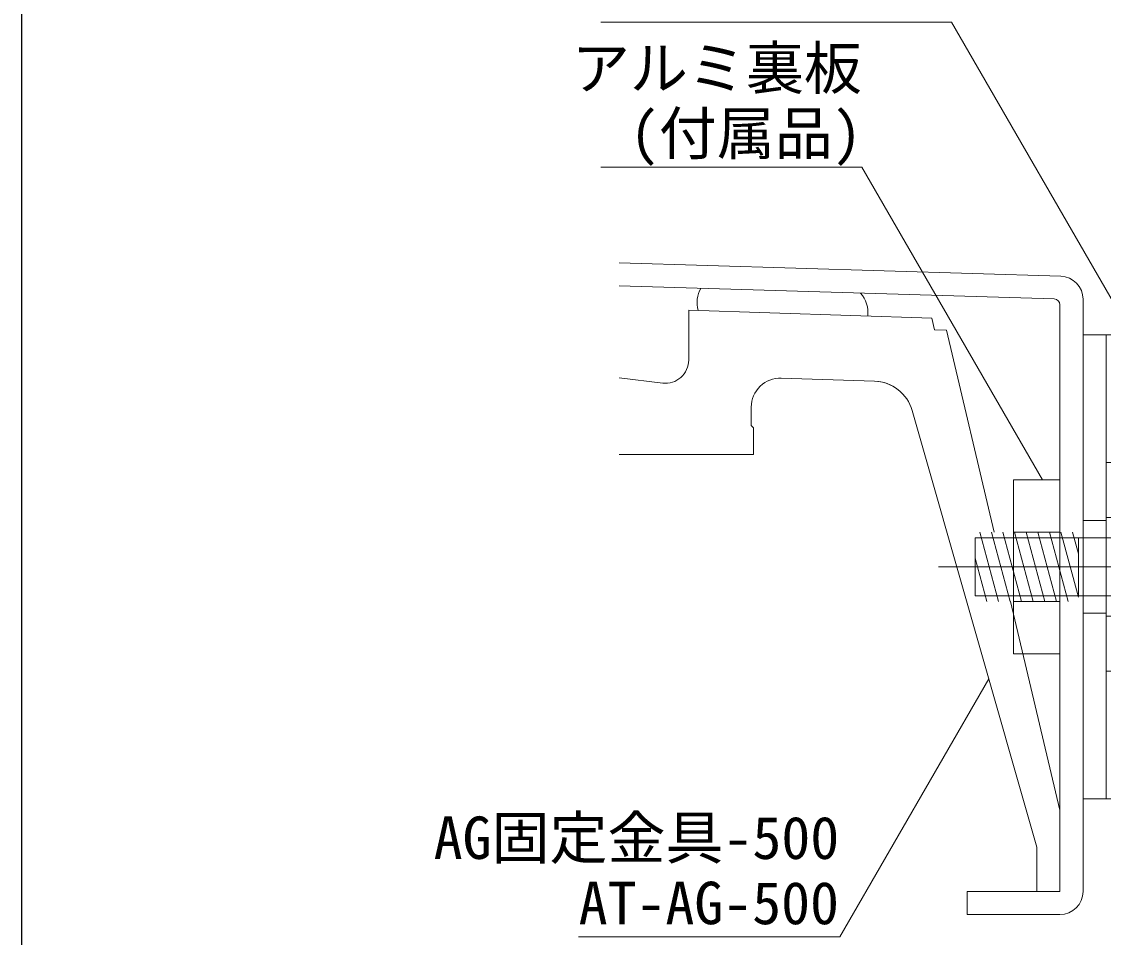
# Model space of a CAD drawing. Units: millimetres on the paper, enlarged 4 times, with parts at other scales. Extents: x -728 to 752, y -514 to 534.
# Drawn here: x -728 to -541.5, y -404.2 to -246.3 of the extents above; entities that cross this region are included whole.
import ezdxf
from ezdxf.enums import TextEntityAlignment as Align

# ---------------------------------------------------------------- set-up
doc = ezdxf.new("R2010")
doc.units = ezdxf.units.MM
doc.header["$LTSCALE"] = 4
for name, pattern in [('CHAIN2', [12, 9, -1, 1, -1]), ('DASHED1', [1.8, 1.2, -0.6]), ('DASHED2', [3, 2, -1])]:
    doc.linetypes.add(name, pattern=pattern)
for name, color, linetype, lineweight in [('0-B_B', 4, 'Continuous', 9), ('1-1_1', 4, 'Continuous', 9), ('1-2_2', 7, 'Continuous', 9), ('1-B_B', 7, 'Continuous', 9), ('2-0_0', 4, 'Continuous', 9), ('2-4_4', 4, 'Continuous', 9), ('2-5_5', 7, 'DASHED2', 9), ('2-A_A', 7, 'Continuous', 9), ('2-B_B', 7, 'Continuous', 9)]:
    doc.layers.add(name, color=color, linetype=linetype, lineweight=lineweight)
doc.layers.add('1-4_4', color=7, linetype='Continuous')
doc.styles.add('ＭＳ ゴシック', font='')
doc.styles.get('ＭＳ ゴシック').set_extended_font_data('MS Gothic')

# ---------------------------------------------------------------- blocks, each defined once
blk = doc.blocks.new('ジョイントPL S')
at = {"layer": '2-4_4', "color": 2, "lineweight": 20}
blk.add_line((36, 20), (2, 20), dxfattribs=at)
at = {"layer": '2-4_4'}
for p, q in [((15.45, 19.999), (15.45, -20)), ((19.584, 19.999), (19.584, -20)), ((24.584, 19.999), (24.584, -20)), ((28.583, 19.999), (28.583, -20)), ((31.583, 19.999), (31.583, -20)), ((33.584, 19.999), (33.584, -20)), ((34.583, 19.999), (34.583, -20)), ((35.084, 19.999), (35.084, -20)), ((35.585, 19.999), (35.585, -20))]:
    blk.add_line(p, q, dxfattribs=at)
at = {"layer": '2-4_4', "linetype": 'DASHED1'}
for p, q in [((2, 4), (0, 4)), ((2, -4.001), (0, -4.001))]:
    blk.add_line(p, q, dxfattribs=at)
at = {"layer": '2-4_4', "color": 2, "lineweight": 20}
for points in [[(0, 20), (0, -20), (2, -20)], [(0, 20), (2, 20), (2, -20)], [(36, 20), (36, -20), (2, -20)]]:
    blk.add_lwpolyline(points, dxfattribs=at)
blk = doc.blocks.new('裏板 左 S')
at = {"layer": '2-4_4', "color": 2, "lineweight": 20}
for p, q in [((-4, 7.5), (-4, -7.5)), ((0, 7.5), (-4, 7.5)), ((0, 7.5), (0, -7.5)), ((0, -7.5), (-4, -7.5))]:
    blk.add_line(p, q, dxfattribs=at)
at = {"layer": '2-4_4', "linetype": 'DASHED1'}
for p, q in [((-4, 3), (0, 3)), ((-4, -3), (0, -3))]:
    blk.add_line(p, q, dxfattribs=at)
blk = doc.blocks.new('セムスM6_14 S')
at = {"layer": '2-5_5', "color": 4, "linetype": 'CHAIN2'}
blk.add_line((0, -14.45), (0, 8.532), dxfattribs=at)
at = {"layer": '2-5_5', "linetype": 'Continuous'}
for p, q in [((-6.1, 2.7), (6.1, 2.7)), ((-6.1, 1.2), (-6.1, 2.7)), ((6.1, 1.2), (6.1, 2.7)), ((-9, 0), (-9, 1.2)), ((-6.5, 1.2), (6.5, 1.2)), ((6.1, 1.2), (-6.1, 1.2)), ((-9, 0), (9, 0))]:
    blk.add_line(p, q, dxfattribs=at)
at = {"layer": '2-5_5', "color": 4}
for p, q in [((-3, 1.2), (-3, 2.7)), ((-2.5, 2.7), (-2.5, -2)), ((2.5, 2.7), (2.5, -2)), ((3, 1.2), (3, 2.7)), ((-4.25, 0), (-4.25, 1.2)), ((4.25, 0), (4.25, 1.2))]:
    blk.add_line(p, q, dxfattribs=at)
at = {"layer": '2-5_5', "linetype": 'Continuous'}
blk.add_lwpolyline([(9, 0), (9, 1.2), (-9, 1.2)], dxfattribs=at)
at = {"layer": '2-A_A'}
blk.add_line((-2.5, -2.4), (2.5, -2.4), dxfattribs=at)
at = {"layer": '2-B_B'}
for p, q in [((-5, 6.7), (-5.75, 6.267)), ((-5.75, 6.267), (-5.75, 3.133)), ((-2.863, 6.267), (-2.863, 3.133)), ((2.863, 6.267), (2.863, 3.133)), ((5.75, 6.267), (5.75, 3.133)), ((-5, 2.7), (-5.75, 3.133)), ((-1.105, -2.4), (-3, -2.908)), ((2.627, -2.4), (-3, -3.908)), ((-2.5, -2), (-2.5, -11.3)), ((2.5, -2), (2.5, -11.3)), ((3, -3.3), (-3, -4.908)), ((3, -4.3), (-3, -5.908)), ((3, -5.3), (-3, -6.908)), ((3, -6.3), (-3, -7.908)), ((3, -7.3), (-3, -8.908)), ((3, -8.3), (-3, -9.908)), ((3, -9.3), (-3, -10.908)), ((3, -10.3), (-0.732, -11.3)), ((-2.5, -11.3), (2.5, -11.3))]:
    blk.add_line(p, q, dxfattribs=at)
for points in [[(-5, 6.7), (5, 6.7), (5.75, 6.267)], [(-5, 2.7), (5, 2.7), (5.75, 3.133)]]:
    blk.add_lwpolyline(points, dxfattribs=at)
for centre, radius, start, end in [((-4.578, 3.294), 3.432, 60.02654, 97.06213), ((0, -2.983), 9.683, 72.80074, 107.19934), ((4.578, 3.294), 3.432, 82.93787, 119.97346), ((-4.578, 6.106), 3.432, 262.93787, 299.97346), ((0, 12.383), 9.683, 252.80066, 287.19926), ((4.578, 6.106), 3.432, 240.02654, 277.06213)]:
    blk.add_arc(centre, radius, start, end, dxfattribs=at)
blk = doc.blocks.new('Hikidasimoji')
at = {"layer": '0-B_B'}
blk.add_line((-72, 0), (0, 0), dxfattribs=at)

msp = doc.modelspace()

# ---------------------------------------------------------------- linework, layer by layer
at = {"layer": '1-1_1', "color": 3, "lineweight": 15}
for p, q in [((-625.002, -287.878), (-548.852, -290.157)), ((-549.97, -294.095), (-625.002, -291.854)), ((-545.002, -396.303), (-545.002, -294.155)), ((-549, -396.303), (-549, -295.093)), ((-549, -396.303), (-565, -396.303))]:
    msp.add_line(p, q, dxfattribs=at)
msp.add_lwpolyline([(-549, -400.303), (-565, -400.303), (-565, -396.303)], dxfattribs=at)
for centre, radius, start, end in [((-549, -294.155), 4, 0, 87.8522), ((-550, -295.093), 1, 0, 88.2888), ((-549, -396.303), 4, 270.00011, 359.99976)]:
    msp.add_arc(centre, radius, start, end, dxfattribs=at)
at = {"layer": '1-2_2'}
for p, q in [((-613, -304.644), (-613, -296.011)), ((-571.071, -297.406), (-613, -296.011)), ((-560.317, -334.303), (-568.525, -299.491)), ((-617.472, -308.616), (-625.002, -307.722)), ((-580.965, -308.283), (-597.034, -307.748)), ((-574.465, -313.36), (-553, -388.678)), ((-601.8, -320.947), (-625.002, -320.947)), ((-549, -382.303), (-557.488, -346.303)), ((-549, -382.303), (-549, -396.303)), ((-553, -388.678), (-553, -396.303)), ((-553, -396.303), (-549, -396.303))]:
    msp.add_line(p, q, dxfattribs=at)
for points in [[(-568.525, -299.491), (-570.596, -299.423), (-571.071, -297.406)], [(-602.2, -312.746), (-602.2, -315.947), (-601.8, -316.347), (-601.8, -320.947)]]:
    msp.add_lwpolyline(points, dxfattribs=at)
for centre, radius, start, end in [((-606.831, -294.672), 4.731, 149.56108, 197.14151), ((-586.818, -296.371), 4.731, 351.89871, 43.79886), ((-617, -304.644), 4, 263.22788, 0), ((-597.2, -312.746), 5, 88.09541, 180), ((-581.197, -315.279), 7, 43.36602, 88.09541), ((-581.197, -315.279), 7, 15.90738, 88.09541)]:
    msp.add_arc(centre, radius, start, end, dxfattribs=at)
at = {"layer": '1-B_B', "color": 4}
for p, q in [((-583.132, -246.38), (-567.692, -246.38)), ((-536.56, -300.303), (-567.692, -246.38)), ((-552, -325.303), (-583.132, -271.38)), ((-561.273, -359.652), (-586.968, -404.158))]:
    msp.add_line(p, q, dxfattribs=at)
at = {"layer": '2-0_0', "color": 6, "lineweight": 25}
msp.add_lwpolyline([(752, 534.264), (-728, 534.264), (-728, -514.264)], dxfattribs=at)

# ---------------------------------------------------------------- block references
at = {"layer": '1-4_4', "xscale": 2, "yscale": 2}
for name, p in [('ジョイントPL S', (-545.001, -340.303)), ('裏板 左 S', (-549, -340.303))]:
    msp.add_blockref(name, p, dxfattribs=at)
at = {"layer": '1-4_4', "xscale": 2, "yscale": 2, "rotation": 270}
msp.add_blockref('セムスM6_14 S', (-541.001, -340.303), dxfattribs=at)
at = {"layer": '1-B_B', "xscale": 0.625, "yscale": 0.625}
for p in [(-583.132, -246.38), (-583.132, -271.38), (-586.968, -404.158)]:
    msp.add_blockref('Hikidasimoji', p, dxfattribs=at)

# ---------------------------------------------------------------- texts
at = {"layer": '1-B_B', "style": 'ＭＳ ゴシック'}
for s, p in [('アルミ裏板', (-633.132, -260.13)), ('(付属品)', (-623.132, -271.38)), ('AG固定金具-500', (-656.968, -392.908)), ('AT-AG-500', (-631.968, -404.158))]:
    msp.add_text(s, height=7.331, dxfattribs=at).set_placement(p, align=Align.BOTTOM_LEFT)

doc.saveas('drawing.dxf')
